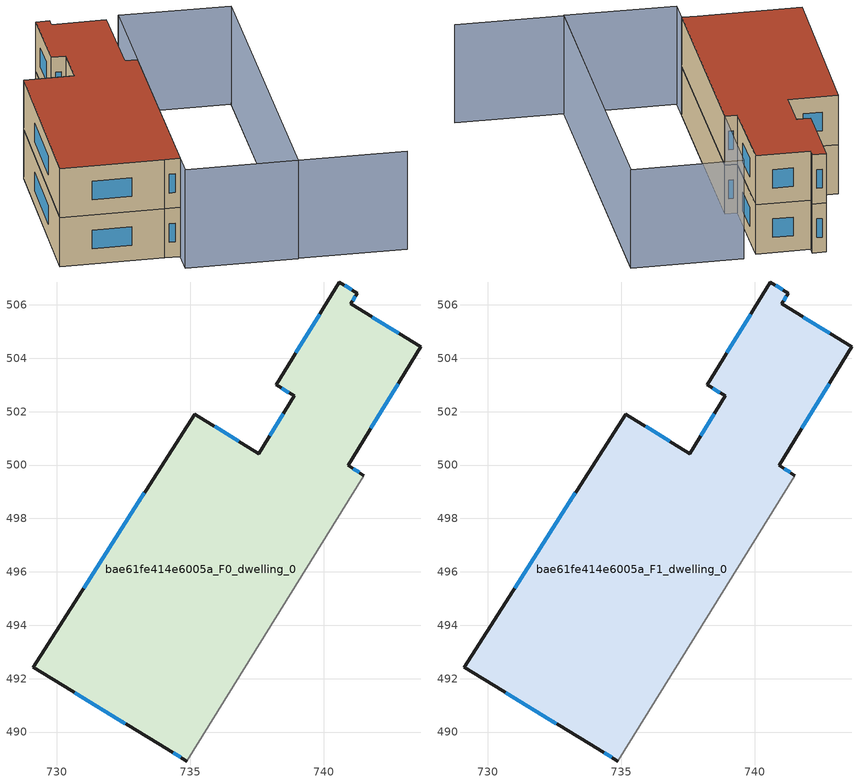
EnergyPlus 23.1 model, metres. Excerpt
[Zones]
bae61fe414e6005a_F0_dwelling_0
 floor ground (EU_floor_Construction): 741.26,506.44 741.01,506.04 743.63,504.43 740.92,499.99 741.51,499.61 734.88,488.92 734.13,489.37 729.13,492.43 735.17,501.91 737.58,500.43 738.9,502.59 738.22,503 740.58,506.86 z0
 wall outside (EU_wall_Construction): 741.51,499.61 740.92,499.99 743.63,504.43 741.01,506.04 741.26,506.44 740.58,506.86 738.22,503 738.9,502.59 737.58,500.43 735.17,501.91 729.13,492.43 734.13,489.37 734.88,488.92 z0:3
 wall adiabatic (EU_wall_Construction): 734.88,488.92 741.51,499.61 z0:3
 window (EU_Window_Construction): 738.43,502.87 738.69,502.72 / 739.85,505.66 738.96,504.2 / 741.05,506.57 740.79,506.73 / 741.08,506.16 741.18,506.32 / 742.82,504.93 741.83,505.53 / 741.76,501.37 742.79,503.04 / 741.32,499.73 741.1,499.87 / 734.36,489.23 734.64,489.06 / 730.69,491.47 732.57,490.32 / 733.28,498.95 731.01,495.38 / 736.83,500.89 735.92,501.45 / 738.49,501.92 737.99,501.1 z0.93:2.07
bae61fe414e6005a_F1_dwelling_0
 floor to bae61fe414e6005a_F0_dwelling_0 (EU_floor_Construction): 741.26,506.44 741.01,506.04 743.63,504.43 740.92,499.99 741.51,499.61 734.88,488.92 734.13,489.37 729.13,492.43 735.17,501.91 737.58,500.43 738.9,502.59 738.22,503 740.58,506.86 z3
 wall outside (EU_wall_Construction): 741.51,499.61 740.92,499.99 743.63,504.43 741.01,506.04 741.26,506.44 740.58,506.86 738.22,503 738.9,502.59 737.58,500.43 735.17,501.91 729.13,492.43 734.13,489.37 734.88,488.92 z3:6
 wall adiabatic (EU_wall_Construction): 734.88,488.92 741.51,499.61 z3:6
 window (EU_Window_Construction): 738.43,502.87 738.69,502.72 / 739.85,505.66 738.96,504.2 / 741.05,506.57 740.79,506.73 / 741.08,506.16 741.18,506.32 / 742.82,504.93 741.83,505.53 / 741.76,501.37 742.79,503.04 / 741.32,499.73 741.1,499.87 / 734.36,489.23 734.64,489.06 / 730.69,491.47 732.57,490.32 / 733.28,498.95 731.01,495.38 / 736.83,500.89 735.92,501.45 / 738.49,501.92 737.99,501.1 z3.93:5.07
 roof outside (EU_roof_Construction): 734.88,488.92 741.51,499.61 740.92,499.99 743.63,504.43 741.01,506.04 741.26,506.44 740.58,506.86 738.22,503 738.9,502.59 737.58,500.43 735.17,501.91 729.13,492.43 734.13,489.37 z6
shading: 744.66,481.15 739.48,484.36 / 739.48,484.36 749.81,501.03 / 749.84,501.08 739.47,484.35 / 739.47,484.35 734.11,487.67 / 734.11,487.67 744.48,504.41 / 744.48,504.41 749.84,501.08 z0:6
[Building]
EU S2 Campaign: North Axis=0; Terrain=City; Solar Distribution=FullExterior
[Site:Location]
Montreal-Trudeau.Intl.AP: Latitude=45.4667; Longitude=-73.75; Time Zone=-5; Elevation=36
[SizingPeriod:WeatherFileDays]
AnnualSizingPeriod: Begin Month=1; Begin Day of Month=1; End Month=12; End Day of Month=31; Day of Week for Start Day=Monday; Use Weather File Daylight Saving Period=No; Use Weather File Rain and Snow Indicators=No
[MATERIAL]
EU_InternalMass_Material: Roughness=MediumRough; Thickness=0.1; Conductivity=1; Density=1800; Specific Heat=900; Thermal Absorptance=0.9; Solar Absorptance=0.7; Visible Absorptance=0.7
[MATERIAL:NOMASS] Roughness=MediumRough; Thermal Absorptance=0.9; Solar Absorptance=0.7; Visible Absorptance=0.7
Name | Thermal Resistance
EU_wall_NoMass; EU_floor_NoMass | 1.51479
EU_roof_NoMass | 2.84114
[WINDOWMATERIAL:SIMPLEGLAZINGSYSTEM]
EU_Window_SimpleGlazing: UFactor=3.53504; Solar Heat Gain Coefficient=0.8; Visible Transmittance=0.8
[CONSTRUCTION]
EU_wall_Construction: EU_wall_NoMass
EU_roof_Construction: EU_roof_NoMass
EU_floor_Construction: EU_floor_NoMass
EU_Window_Construction: EU_Window_SimpleGlazing
EU_InternalMass_Construction: EU_InternalMass_Material
[ZONE] Type=1; Multiplier=1; Ceiling Height=autocalculate; Floor Area=autocalculate; Part of Total Floor Area=Yes
Name | Volume
bae61fe414e6005a_F0_dwelling_0 | 299.201
bae61fe414e6005a_F1_dwelling_0 | 299.204
[INTERNALMASS] Construction=EU_InternalMass_Construction; Surface Area=99.7343
Name | Zone or ZoneList
bae61fe414e6005a_F0_dwelling_0_EU_InternalMass | bae61fe414e6005a_F0_dwelling_0
bae61fe414e6005a_F1_dwelling_0_EU_InternalMass | bae61fe414e6005a_F1_dwelling_0
[OTHEREQUIPMENT] Fuel Type=Electricity; Design Level Calculation Method=Watts/Area; Power per Zone Floor Area=1; Fraction Latent=0; Fraction Radiant=0; Fraction Lost=0; Carbon Dioxide Generation Rate=0; EndUse Subcategory=EU_Step8_InternalGains
Name | Zone or ZoneList or Space or SpaceList | Schedule
EU_Step8_InternalGain_bae61fe414e6005a_F0_dwelling_0_f000 | bae61fe414e6005a_F0_dwelling_0 | EU_Step8_GainSchedule_bae61fe414e6005a_F0_dwelling_0_f000
EU_Step8_InternalGain_bae61fe414e6005a_F1_dwelling_0_f000 | bae61fe414e6005a_F1_dwelling_0 | EU_Step8_GainSchedule_bae61fe414e6005a_F1_dwelling_0_f000
[ZONEVENTILATION:DESIGNFLOWRATE] Schedule=EU_AlwaysOn; Design Flow Rate Calculation Method=AirChanges/Hour; Air Changes per Hour=0.775154; Ventilation Type=Natural; Fan Pressure Rise=0; Fan Total Efficiency=1; Constant Term Coefficient=1; Temperature Term Coefficient=0; Velocity Term Coefficient=0; Velocity Squared Term Coefficient=0; Minimum Indoor Temperature=-100; Maximum Indoor Temperature=100; Delta Temperature=-100; Minimum Outdoor Temperature=-100; Maximum Outdoor Temperature=100; Maximum Wind Speed=40
Name | Zone or ZoneList or Space or SpaceList
EU_ConstantAir_bae61fe414e6005a_F0_dwelling_0 | bae61fe414e6005a_F0_dwelling_0
EU_ConstantAir_bae61fe414e6005a_F1_dwelling_0 | bae61fe414e6005a_F1_dwelling_0
[HVACTEMPLATE:THERMOSTAT] Constant Heating Setpoint=20; Constant Cooling Setpoint=50
EU_HeatOnly_bae61fe414e6005a_F0_dwelling_0; EU_HeatOnly_bae61fe414e6005a_F1_dwelling_0
[HVACTEMPLATE:ZONE:IDEALLOADSAIRSYSTEM] System Availability Schedule=EU_AlwaysOn; Maximum Heating Supply Air Temperature=50; Minimum Cooling Supply Air Temperature=13; Maximum Heating Supply Air Humidity Ratio=0.0156; Minimum Cooling Supply Air Humidity Ratio=0.0077; Heating Limit=NoLimit; Cooling Limit=NoLimit; Heating Availability Schedule=EU_AlwaysOn; Cooling Availability Schedule=EU_CoolingOff; Dehumidification Control Type=ConstantSensibleHeatRatio; Cooling Sensible Heat Ratio=0.7; Dehumidification Setpoint=60; Humidification Control Type=None; Humidification Setpoint=30; Outdoor Air Method=None; Outdoor Air Flow Rate per Person=0.00944; Outdoor Air Flow Rate per Zone Floor Area=0; Outdoor Air Flow Rate per Zone=0; Demand Controlled Ventilation Type=None; Outdoor Air Economizer Type=NoEconomizer; Heat Recovery Type=None; Sensible Heat Recovery Effectiveness=0.7; Latent Heat Recovery Effectiveness=0.65
Name | Template Thermostat
bae61fe414e6005a_F0_dwelling_0 | EU_HeatOnly_bae61fe414e6005a_F0_dwelling_0
bae61fe414e6005a_F1_dwelling_0 | EU_HeatOnly_bae61fe414e6005a_F1_dwelling_0
[SIZING:ZONE] Zone Cooling Design Supply Air Temperature Input Method=SupplyAirTemperature; Zone Cooling Design Supply Air Temperature=13; Zone Heating Design Supply Air Temperature Input Method=SupplyAirTemperature; Zone Heating Design Supply Air Temperature=50; Zone Cooling Design Supply Air Humidity Ratio=0.008; Zone Heating Design Supply Air Humidity Ratio=0.008; Cooling Design Air Flow Method=DesignDay; Cooling Design Air Flow Rate=0; Cooling Minimum Air Flow per Zone Floor Area=0.000762; Cooling Minimum Air Flow=0; Cooling Minimum Air Flow Fraction=0.2; Heating Design Air Flow Method=DesignDay; Heating Design Air Flow Rate=0; Heating Maximum Air Flow per Zone Floor Area=0.002032; Heating Maximum Air Flow=0.141576; Heating Maximum Air Flow Fraction=0.3; Account for Dedicated Outdoor Air System=No; Dedicated Outdoor Air System Control Strategy=NeutralSupplyAir; Dedicated Outdoor Air Low Setpoint Temperature for Design=autosize; Dedicated Outdoor Air High Setpoint Temperature for Design=autosize; Zone Load Sizing Method=Sensible Load Only No Latent Load; Zone Latent Cooling Design Supply Air Humidity Ratio Input Method=HumidityRatioDifference; Zone Cooling Design Supply Air Humidity Ratio Difference=0.005; Zone Latent Heating Design Supply Air Humidity Ratio Input Method=HumidityRatioDifference; Zone Humidification Design Supply Air Humidity Ratio Difference=0.005
bae61fe414e6005a_F0_dwelling_0; bae61fe414e6005a_F1_dwelling_0
[SCHEDULE:CONSTANT]
Name | Hourly Value
EU_AlwaysOn | 1
EU_CoolingOff | 0
[SCHEDULE:FILE] Column Number=1; Rows to Skip at Top=0; Number of Hours of Data=8760; Column Separator=Comma; Interpolate to Timestep=No; Minutes per Item=60; Adjust Schedule for Daylight Savings=Yes
Name | File
EU_Step8_GainSchedule_bae61fe414e6005a_F0_dwelling_0_f000 | ../../schedules/bae61fe414e6005a/bae61fe414e6005a_F0_dwelling_0_f000_gain.csv
EU_Step8_GainSchedule_bae61fe414e6005a_F1_dwelling_0_f000 | ../../schedules/bae61fe414e6005a/bae61fe414e6005a_F1_dwelling_0_f000_gain.csv
